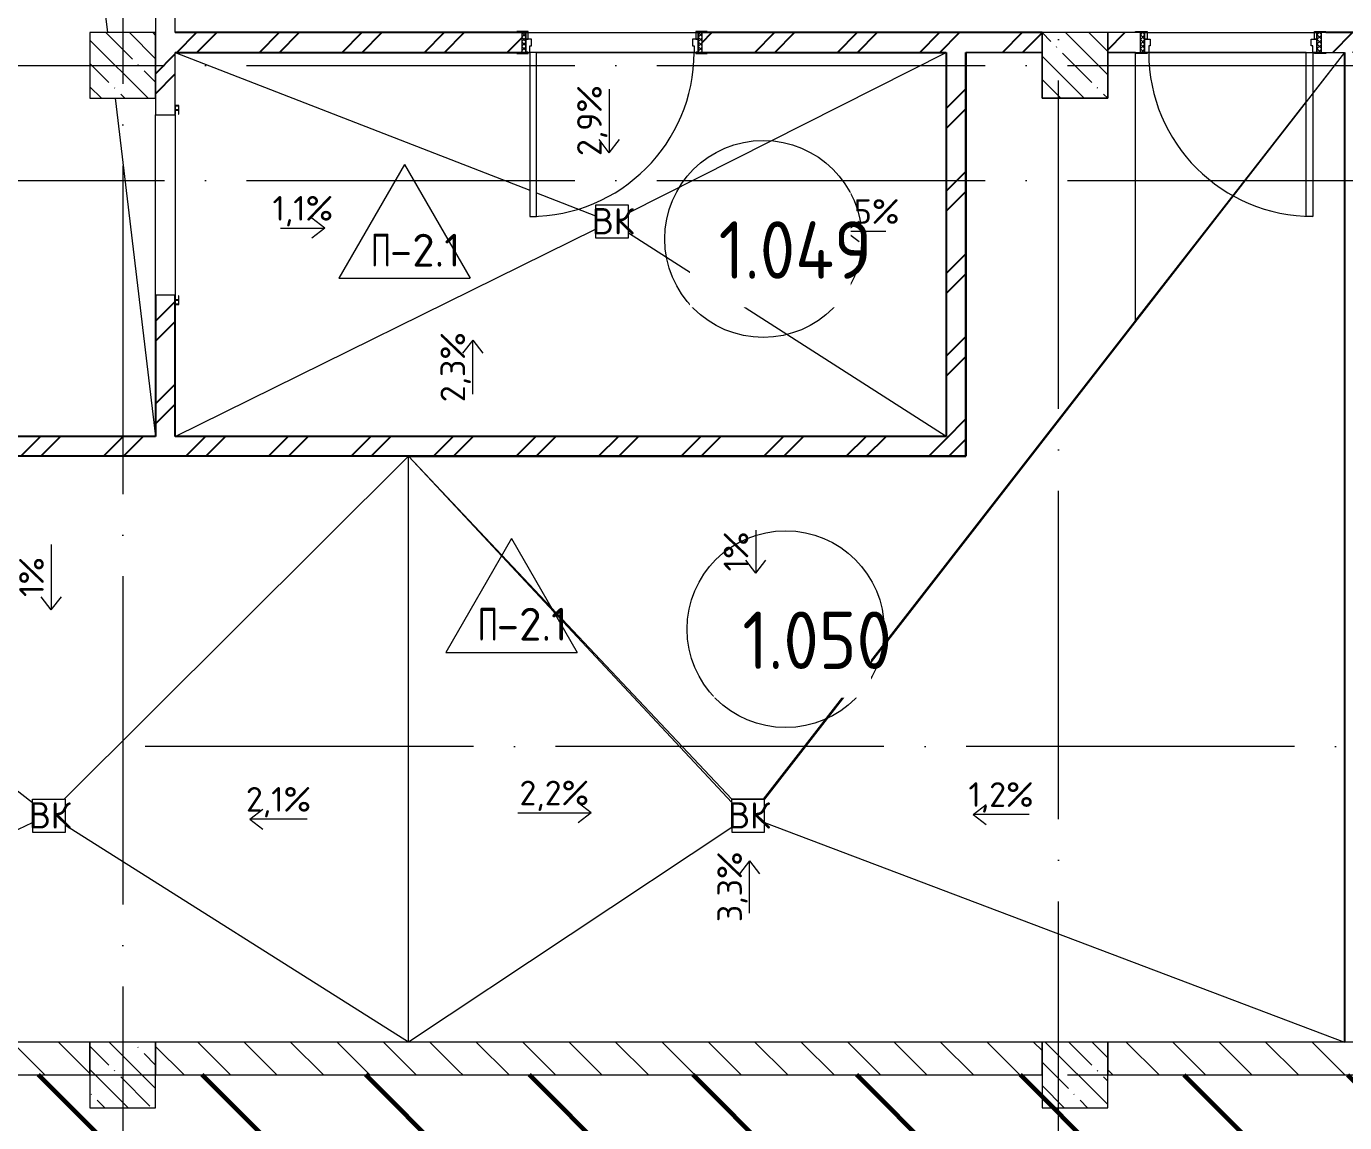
# Model space of a CAD drawing. Header units: millimetres. Extents: x -68946 to 288321, y -402657 to 324925.
# Drawn here: x 110900 to 118931, y 45234 to 51913 of the extents above; entities that cross this region are included whole.
import ezdxf

# ---------------------------------------------------------------- set-up
doc = ezdxf.new("R2010")
doc.units = ezdxf.units.MM
doc.linetypes.add('ADSK_Линия сетки', pattern=[2500, 2000, -250, 0, -250])
for name, color, linetype, lineweight in [('3.4) ПТ-2.16    4 вып', 114, 'Continuous', 60), ('A-AREA-____-IDEN', 250, 'Continuous', 9), ('A-DETL-____-OTLN', 250, 'Continuous', 5), ('A-DOOR-____-MCUT', 250, 'Continuous', 5), ('A-DOOR-____-OTLN', 250, 'Continuous', 5), ('A-DOOR-FRAM-MCUT', 31, 'Continuous', 5), ('A-DOOR-FRAM-OTLN', 31, 'Continuous', 5), ('A-FLOR-____-IDEN', 11, 'Continuous', 9), ('A-FLOR-____-OTLN', 192, 'Continuous', 9), ('A-GENM-____-MCUT', 250, 'Continuous', 25), ('A-GENM-____-OTLN', 250, 'Continuous', 9), ('A-WALL-____-MCUT', 250, 'Continuous', 13), ('A-WALL-____-PATT', 250, 'Continuous', 13), ('G-____-____-DIMS', 250, 'Continuous', 9), ('G-____-____-TEXT', 250, 'Continuous', 9), ('I-WALL-____-OTLN', 250, 'Continuous', 9), ('S-COLS-____-MCUT', 250, 'Continuous', 25), ('S-COLS-____-OTLN', 250, 'Continuous', 9), ('S-GRID-____-OTLN', 250, 'Continuous', 9)]:
    doc.layers.add(name, color=color, linetype=linetype, lineweight=lineweight)
doc.styles.add('ISOCPEUR_1', font='isocpeur.ttf', dxfattribs={"width": 0.9, "height": 250})
doc.styles.add('ISOCPEUR_2', font='isocpeur.ttf', dxfattribs={"height": 160})
doc.styles.add('ISOCPEUR_3', font='isocpeur.ttf', dxfattribs={"height": 250})
doc.styles.add('ISOCPEUR_4', font='isocpeur.ttf', dxfattribs={"height": 300})
pattern_1 = [(45, (12287.9, -7e-12), (-251.4472, 251.4472), []), (45, (12287.9, 381), (-251.4472, 251.4472), [])]
pattern_2 = [(135, (12287.91, -0.0006), (-141.42136, -141.42136), [])]
pattern_3 = [(45, (12287.9, -0.0006), (-251.4472, 251.4472), []), (45, (12287.9, 381), (-251.4472, 251.4472), [])]
pattern_4 = [(135, (12287.91, -0.0006), (-142.5612, -142.5612), []), (135, (12430.48, -0.0006), (-142.5612, -142.5612), [252.016, -50.403, 3.353, -47.05])]

# ---------------------------------------------------------------- blocks, each defined once
blk = doc.blocks.new('Дверь_СКБ_1Ст_Внутренняя - Д-21л_1100x2100h_Пищеблок_Производственная часть-41855164-АР1_Маркировочный план 1 этажа С2и3')
at = {"layer": 'A-DOOR-____-OTLN'}
h = blk.add_hatch(dxfattribs=at)
h.set_pattern_fill('FP_12', color=256, style=0, pattern_type=2)
h.set_pattern_definition([(135, (1751.41, 124.685), (-14.14214, -14.14214), []), (225, (1751.41, 124.685), (14.14214, -14.14214), [])])
h.paths.add_polyline_path([(562.5, -60), (562.5, 60), (537.5, 60), (537.5, -60)])
at = {"layer": 'A-DOOR-FRAM-OTLN'}
h = blk.add_hatch(dxfattribs=at)
h.set_pattern_fill('FP_13', color=256, style=0, pattern_type=2)
h.set_pattern_definition([(45, (-371.384, 124.685), (-14.1421, 14.1421), []), (135, (-371.384, 124.685), (-14.1421, -14.1421), [])])
h.paths.add_polyline_path([(-512.5, -60), (-512.5, 60), (-537.5, 60), (-537.5, -60)])
at = {"layer": 'A-DOOR-____-MCUT'}
for p, q in [((512.5, 1060), (472.5, 1060)), ((472.5, 1060), (472.5, 60)), ((512.5, 60), (512.5, 1060)), ((472.5, 60), (512.5, 60))]:
    blk.add_line(p, q, dxfattribs=at)
at = {"layer": 'A-DOOR-____-OTLN'}
blk.add_arc((512.5, 60), 1000, 90, 180, dxfattribs=at)
at = {"layer": 'A-DOOR-FRAM-MCUT'}
for p, q in [((-497.5, 68), (-567.5, 68)), ((-567.5, 68), (-567.5, 60)), ((-567.5, 60), (-497.5, 60)), ((-512.5, 60), (-537.5, 60)), ((-537.5, 60), (-537.5, -60)), ((-487.5, 60), (-512.5, 60)), ((-512.5, 60), (-512.5, -20)), ((-512.5, -60), (-512.5, 60)), ((-497.5, 60), (-512.5, 60)), ((-512.5, 60), (-512.5, 59)), ((-512.5, 59), (-497.5, 59)), ((-497.5, 60), (-497.5, 68)), ((-497.5, 59), (-497.5, 60)), ((-487.5, 20), (-487.5, 60)), ((-477.5, 20), (-487.5, 20)), ((-477.5, -20), (-477.5, 20)), ((512.5, 20), (502.5, 20)), ((502.5, 20), (502.5, -20)), ((512.5, 60), (512.5, 20)), ((537.5, 60), (512.5, 60)), ((592.5, 68), (522.5, 68)), ((522.5, 68), (522.5, 60)), ((537.5, 60), (522.5, 60)), ((522.5, 60), (522.5, 59)), ((522.5, 60), (592.5, 60)), ((522.5, 59), (537.5, 59)), ((537.5, -20), (537.5, 60)), ((562.5, 60), (537.5, 60)), ((537.5, 60), (537.5, -60)), ((537.5, 59), (537.5, 60)), ((562.5, -60), (562.5, 60)), ((592.5, 60), (592.5, 68)), ((-497.5, -60), (-567.5, -60)), ((-567.5, -60), (-567.5, -68)), ((-567.5, -68), (-497.5, -68)), ((-537.5, -60), (-512.5, -60)), ((-512.5, -20), (-477.5, -20)), ((-497.5, -20), (-512.5, -20)), ((-512.5, -20), (-512.5, -60)), ((-512.5, -60), (-497.5, -60)), ((-497.5, -60), (-497.5, -20)), ((-497.5, -68), (-497.5, -60)), ((502.5, -20), (537.5, -20)), ((537.5, -20), (522.5, -20)), ((522.5, -20), (522.5, -60)), ((522.5, -60), (537.5, -60)), ((592.5, -60), (522.5, -60)), ((522.5, -60), (522.5, -68)), ((522.5, -68), (592.5, -68)), ((537.5, -60), (537.5, -20)), ((537.5, -60), (562.5, -60)), ((592.5, -68), (592.5, -60))]:
    blk.add_line(p, q, dxfattribs=at)
blk = doc.blocks.new('Дверь_СКБ_1Ст_Внутренняя - Д-21п_1100x2100h_Пищеблок_Производственная часть-41874372-АР1_Маркировочный план 1 этажа С2и3')
at = {"layer": 'A-DOOR-____-OTLN'}
h = blk.add_hatch(dxfattribs=at)
h.set_pattern_fill('FP_34', color=256, style=0, pattern_type=2)
h.set_pattern_definition([(225, (1751.41, -124.685), (-14.14214, 14.14214), []), (135, (1751.41, -124.685), (14.14214, 14.14214), [])])
h.paths.add_polyline_path([(537.5, -60), (562.5, -60), (562.5, 60), (537.5, 60), (537.5, -29.4)])
at = {"layer": 'A-DOOR-FRAM-OTLN'}
h = blk.add_hatch(dxfattribs=at)
h.set_pattern_fill('FP_35', color=256, style=0, pattern_type=2)
h.set_pattern_definition([(315, (-371.384, -124.685), (-14.1421, -14.1421), []), (225, (-371.384, -124.685), (-14.1421, 14.1421), [])])
h.paths.add_polyline_path([(-537.5, -60), (-512.5, -60), (-512.5, 60), (-537.5, 60)])
at = {"layer": 'A-DOOR-____-MCUT'}
for p, q in [((472.5, -60), (512.5, -60)), ((472.5, -1060), (472.5, -60)), ((512.5, -60), (512.5, -1060)), ((512.5, -1060), (472.5, -1060))]:
    blk.add_line(p, q, dxfattribs=at)
at = {"layer": 'A-DOOR-____-OTLN'}
blk.add_arc((512.5, -60), 1000, 180, 270, dxfattribs=at)
at = {"layer": 'A-DOOR-FRAM-MCUT'}
for p, q in [((-567.5, 68), (-497.5, 68)), ((-567.5, 60), (-567.5, 68)), ((-497.5, 60), (-567.5, 60)), ((-537.5, 60), (-512.5, 60)), ((-537.5, -60), (-537.5, 60)), ((-512.5, 60), (-512.5, -60)), ((-512.5, 60), (-497.5, 60)), ((-512.5, 20), (-512.5, 60)), ((-512.5, 20), (-477.5, 20)), ((-512.5, -60), (-512.5, 20)), ((-497.5, 20), (-512.5, 20)), ((-497.5, 68), (-497.5, 60)), ((-497.5, 60), (-497.5, 20)), ((-477.5, 20), (-477.5, -20)), ((502.5, 20), (537.5, 20)), ((502.5, -20), (502.5, 20)), ((522.5, 60), (522.5, 68)), ((522.5, 68), (592.5, 68)), ((522.5, 20), (522.5, 60)), ((522.5, 60), (537.5, 60)), ((592.5, 60), (522.5, 60)), ((537.5, 20), (522.5, 20)), ((537.5, -60), (537.5, 60)), ((537.5, 60), (562.5, 60)), ((537.5, 60), (537.5, 20)), ((537.5, 20), (537.5, -60)), ((562.5, 60), (562.5, -60)), ((592.5, 68), (592.5, 60)), ((-567.5, -60), (-497.5, -60)), ((-497.5, -68), (-567.5, -68)), ((-512.5, -60), (-537.5, -60)), ((-512.5, -59), (-497.5, -59)), ((-512.5, -60), (-512.5, -59)), ((-487.5, -60), (-512.5, -60)), ((-497.5, -60), (-512.5, -60)), ((-497.5, -59), (-497.5, -60)), ((-497.5, -60), (-497.5, -68)), ((-487.5, -20), (-487.5, -60)), ((-477.5, -20), (-487.5, -20)), ((512.5, -20), (502.5, -20)), ((512.5, -60), (512.5, -20)), ((537.5, -60), (512.5, -60)), ((522.5, -60), (522.5, -59)), ((522.5, -59), (537.5, -59)), ((537.5, -60), (522.5, -60)), ((522.5, -68), (522.5, -60)), ((522.5, -60), (592.5, -60)), ((592.5, -68), (522.5, -68)), ((537.5, -59), (537.5, -60)), ((562.5, -60), (537.5, -60)), ((592.5, -60), (592.5, -68))]:
    blk.add_line(p, q, dxfattribs=at)
blk = doc.blocks.new('ALT_Roller_Shutter_9mm - AER44m_S _Security_-V143-АР1_Маркировочный план 1 этажа С2и3')
at = {"layer": 'A-GENM-____-MCUT', "lineweight": 5}
for p, q in [((-427.5, 82), (-480.5, 82)), ((-480.5, 82), (-480.5, 60)), ((-427.5, 80), (-427.5, 82)), ((730.5, 82), (677.5, 82)), ((677.5, 82), (677.5, 80)), ((730.5, 60), (730.5, 82)), ((-480.5, 60), (-427.5, 60)), ((-478.5, 62), (-478.5, 80)), ((-478.5, 80), (-454.5, 80)), ((-454.5, 62), (-478.5, 62)), ((-454.5, 80), (-454.5, 62)), ((-452.5, 62), (-452.5, 80)), ((-452.5, 80), (-427.5, 80)), ((-427.5, 62), (-452.5, 62)), ((-427.5, 60), (-427.5, 62)), ((677.5, 80), (702.5, 80)), ((702.5, 62), (677.5, 62)), ((677.5, 62), (677.5, 60)), ((677.5, 60), (730.5, 60)), ((702.5, 80), (702.5, 62)), ((704.5, 62), (704.5, 80)), ((704.5, 80), (728.5, 80)), ((728.5, 62), (704.5, 62)), ((728.5, 80), (728.5, 62))]:
    blk.add_line(p, q, dxfattribs=at)
blk = doc.blocks.new('AAR_СКБ_Марка_Помещения_мал - Номер-28977439-АР1_Маркировочный план 1 этажа С2и3')
at = {"layer": 'A-AREA-____-IDEN'}
blk.add_circle((-0.028, 0), 3, dxfattribs=at)
blk = doc.blocks.new('AAR_СКБ_Марка_Перекрытия - Марка пола-17325028-АР1_Маркировочный план 1 этажа С2и3')
at = {"layer": 'A-FLOR-____-IDEN'}
for p, q in [((0, 6.932), (-4.002, 0)), ((0, 6.932), (4.002, 0)), ((-4.002, 0), (4.002, 0))]:
    blk.add_line(p, q, dxfattribs=at)

msp = doc.modelspace()

# ---------------------------------------------------------------- hatches: boundary and pattern name
h = msp.add_hatch()
h.set_pattern_fill('FP_4', color=256, style=0, pattern_type=2)
h.set_pattern_definition(pattern_3)
h.paths.add_polyline_path([(111687.8919, 49414.9994), (111807.8919, 49414.9994), (111807.8919, 50275), (111687.8919, 50275), (111687.8919, 49418.0655)])
h.paths.add_polyline_path([(111807.8919, 51375), (111807.8919, 53425), (111687.8919, 53425), (111687.8919, 51375)])
h = msp.add_hatch()
h.set_pattern_fill('FP_4', color=256, style=0, pattern_type=2)
h.set_pattern_definition(pattern_1)
h.paths.add_polyline_path([(127814.7612, 51755.0006), (128032.8925, 51755.0006), (128032.8925, 51875.0006), (127814.7612, 51875.0006), (127814.7612, 51814.9838)])
h.paths.add_polyline_path([(126714.7612, 51755.0006), (126714.7612, 51875.0006), (126537.8919, 51875.0006), (126537.8919, 51755.0006), (126684.7612, 51755.0006)])
h.paths.add_polyline_path([(126106.0385, 51755.0006), (126137.8919, 51755.0006), (126137.8919, 51875.0006), (126087.8919, 51875.0006), (126087.8919, 51755.0006)])
h.paths.add_polyline_path([(125687.8919, 51755.0006), (125687.8919, 51875.0006), (124032.8919, 51875.0006), (124032.8919, 51755.0006), (125420.578, 51755.0006)])
h.paths.add_polyline_path([(122632.8919, 51755.0006), (122632.8919, 51875.0006), (121387.8919, 51875.0006), (121387.8919, 51755.0006), (122602.8919, 51755.0006)])
h.paths.add_polyline_path([(120987.8919, 51755.0006), (120987.8919, 51875.0006), (118787.4669, 51875.0006), (118787.4669, 51755.0006), (119936.8942, 51755.0006)])
h.paths.add_polyline_path([(116852.322, 51755.0006), (117087.8919, 51755.0006), (117087.8919, 51875.0006), (115017.9138, 51875.0006), (115017.9138, 51755.0006), (116624.4823, 51755.0006)])
h.paths.add_polyline_path([(117487.8919, 51755.0006), (117687.4669, 51755.0006), (117687.4669, 51875.0006), (117487.8919, 51875.0006), (117487.8919, 51814.9838)])
h.paths.add_polyline_path([(111711.3684, 51755.0006), (111807.8919, 51755.0006), (111807.8919, 51875.0006), (111687.8919, 51875.0006), (111687.8919, 51755.0006)])
h.paths.add_polyline_path([(113917.9138, 51755.0006), (113917.9138, 51875.0006), (111813.8919, 51875.0006), (111813.8919, 51755.0006), (113887.9138, 51755.0006)])
h = msp.add_hatch()
h.set_pattern_fill('FP_4', color=256, style=0, pattern_type=2)
h.set_pattern_definition(pattern_3)
h.paths.add_polyline_path([(113887.9138, 51755), (113917.9138, 51755), (113917.9138, 51875), (111687.8919, 51874.9994), (111687.8919, 51755), (113879.9268, 51755)])
h.paths.add_polyline_path([(115017.9138, 51755), (117087.8919, 51755), (117087.8919, 51875), (115017.9138, 51875)])
h.paths.add_polyline_path([(121964.6333, 51755), (122632.8919, 51755), (122632.8919, 51875), (121387.8919, 51875), (121387.8919, 51755)])
h.paths.add_polyline_path([(124062.8919, 51755), (125687.8919, 51755), (125687.8919, 51875), (124032.8919, 51875), (124032.8919, 51755)])
h.paths.add_polyline_path([(126684.7612, 51755), (126714.7612, 51755), (126714.7612, 51875), (126537.8919, 51874.9994), (126537.8919, 51755), (126629.9138, 51755)])
h.paths.add_polyline_path([(126137.8919, 51755), (126137.8919, 51874.9994), (126087.8919, 51874.9994), (126087.8919, 51755), (126115.6063, 51755)])
h.paths.add_polyline_path([(129887.8919, 51755), (129887.8919, 51875), (127814.7612, 51875), (127814.7612, 51755)])
h.paths.add_polyline_path([(117687.4669, 51755), (117687.4669, 51875), (117487.8919, 51874.9994), (117487.8919, 51755), (117657.4669, 51755)])
h.paths.add_polyline_path([(118931.2078, 51755), (120987.8919, 51755), (120987.8919, 51875), (118787.4669, 51875), (118787.4669, 51755), (118817.4669, 51755)])
h = msp.add_hatch()
h.set_pattern_fill('FP_4', color=256, style=0, pattern_type=2)
h.set_pattern_definition(pattern_1)
h.paths.add_polyline_path([(111807.8919, 49415), (111807.8919, 50275.0006), (111687.8919, 50275.0006), (111687.8919, 49415), (111711.3684, 49415)])
h.paths.add_polyline_path([(111711.3684, 51375.0006), (111807.8919, 51375.0006), (111807.8919, 51755.0006), (111687.8919, 51755.0006), (111687.8919, 51375.0006)])
h = msp.add_hatch()
h.set_pattern_fill('FP_4', color=256, style=0, pattern_type=2)
h.set_pattern_definition(pattern_1)
h.paths.add_polyline_path([(116624.4823, 49295), (116624.4823, 51755.0006), (116504.4823, 51755.0006), (116504.4823, 49295)])
h = msp.add_hatch()
h.set_pattern_fill('FP_4', color=256, style=0, pattern_type=2)
h.set_pattern_definition(pattern_3)
h.paths.add_polyline_path([(116624.4823, 49294.9994), (116624.4823, 51755), (116504.4823, 51755), (116504.4823, 49294.9994), (116570.9645, 49294.9994)])
h = msp.add_hatch()
h.set_pattern_fill('FP_4', color=256, style=0, pattern_type=2)
h.set_pattern_definition(pattern_1)
h.paths.add_polyline_path([(116504.4823, 49295), (116504.4823, 49415), (108087.9138, 49415), (108087.9138, 49295), (115824.1313, 49295)])
h.paths.add_polyline_path([(107941.3357, 49295), (108081.9138, 49295), (108081.9138, 49415), (105847.9138, 49415), (105847.9138, 49295), (107598.6055, 49295)])
h.paths.add_polyline_path([(105487.8919, 49295), (105841.9138, 49295), (105841.9138, 49415), (105487.8919, 49415)])
at = {"layer": '3.4) ПТ-2.16    4 вып'}
h = msp.add_hatch(dxfattribs=at)
h.set_pattern_fill('ANSI31', color=256, scale=222, angle=90)
h.paths.add_polyline_path([(112797.9005, 42467), (113097.9005, 42467), (113097.9005, 43325.1926), (111353.9551, 43325.1926), (111353.9551, 40475), (111737.8919, 40475), (111737.8919, 39995.9552), (112797.9005, 39995.9552)])
h.paths.add_polyline_path([(124152.9138, 45524.9994), (109022.9142, 45524.9994), (109022.9142, 43325.1926), (115222.9005, 43325.1926), (115222.9005, 40475.023), (120202.9138, 40475.023), (120202.9138, 43325.1926), (124152.9138, 43325.1926)])
at = {"layer": 'A-WALL-____-PATT', "lineweight": 15, "true_color": 0x000000}
h = msp.add_hatch(dxfattribs=at)
h.set_pattern_fill('FP_4', color=18, style=0, pattern_type=2)
h.set_pattern_definition(pattern_3)
h.paths.add_polyline_path([(111807.8919, 51875), (111807.8919, 52129.9994), (111687.8919, 52129.9994), (111687.8919, 51875)])
h.paths.add_polyline_path([(111807.8919, 53229.9994), (111807.8919, 56675), (111687.8919, 56675), (111687.8919, 53229.9994)])
h.paths.add_polyline_path([(111687.8919, 57775), (111807.8919, 57775), (111807.8919, 58275), (111687.8919, 58275)])
h = msp.add_hatch(dxfattribs=at)
h.set_pattern_fill('FP_2', color=18, style=0, pattern_type=2)
h.set_pattern_definition(pattern_2)
h.paths.add_polyline_path([(110151.4961, 45525), (111287.8919, 45525), (111287.8919, 45725), (105887.8919, 45725), (105887.8919, 45525), (110026.3399, 45525)])
h.paths.add_polyline_path([(113537.9138, 45525), (113537.9138, 45725), (111687.8919, 45725), (111687.8919, 45525), (113227.8919, 45525)])
h = msp.add_hatch(dxfattribs=at)
h.set_pattern_fill('FP_2', color=18, style=0, pattern_type=2)
h.set_pattern_definition(pattern_2)
h.paths.add_polyline_path([(126537.8919, 45525), (127412.9138, 45525), (127412.9138, 45725), (126537.8919, 45725)])
h.paths.add_polyline_path([(122148.718, 45525), (125687.8919, 45525), (125687.8919, 45725), (121387.8919, 45725), (121387.8919, 45525), (121506.4015, 45525)])
h.paths.add_polyline_path([(126137.8919, 45525), (126137.8919, 45724.9994), (126087.8921, 45724.9994), (126087.8919, 45525)])
h.paths.add_polyline_path([(117827.9987, 45525), (120987.8919, 45525), (120987.8919, 45725), (117487.8919, 45725), (117487.8919, 45525), (117790.6078, 45525)])
h.paths.add_polyline_path([(114099.831, 45525), (117087.8919, 45525), (117087.8919, 45725), (113537.9138, 45725), (113537.9138, 45525), (114037.745, 45525)])
at = {"layer": 'S-COLS-____-OTLN', "lineweight": 5, "true_color": 0x000000}
h = msp.add_hatch(dxfattribs=at)
h.set_pattern_fill('FP_1', color=18, style=0, pattern_type=2)
h.set_pattern_definition(pattern_4)
h.paths.add_polyline_path([(111687.8919, 51474.9994), (111687.8919, 51874.9994), (111287.892, 51874.9994), (111287.8919, 51474.9994), (111442.2948, 51474.9994)])
h = msp.add_hatch(dxfattribs=at)
h.set_pattern_fill('FP_1', color=18, style=0, pattern_type=2)
h.set_pattern_definition(pattern_4)
h.paths.add_polyline_path([(117356.803, 51474.9994), (117487.8919, 51474.9994), (117487.8919, 51874.9994), (117087.8919, 51874.9994), (117087.8919, 51474.9994), (117304.6277, 51474.9994)])
h = msp.add_hatch(dxfattribs=at)
h.set_pattern_fill('FP_1', color=18, style=0, pattern_type=2)
h.set_pattern_definition(pattern_4)
h.paths.add_polyline_path([(111677.5845, 45324.9994), (111687.8919, 45324.9994), (111687.8919, 45724.9994), (111287.8919, 45724.9994), (111287.8919, 45324.9994)])
h = msp.add_hatch(dxfattribs=at)
h.set_pattern_fill('FP_1', color=18, style=0, pattern_type=2)
h.set_pattern_definition(pattern_4)
h.paths.add_polyline_path([(117487.8919, 45324.9994), (117486.8207, 45724.9994), (117087.8919, 45724.9994), (117087.8919, 45324.9994)])

# ---------------------------------------------------------------- linework, layer by layer
for p, q in [((113887.9138, 51875), (111807.8919, 51875)), ((117087.8919, 51875), (115047.9138, 51875)), ((120987.8919, 51875), (118817.4669, 51875)), ((111807.8919, 51755), (113887.9138, 51755)), ((115047.9138, 51755), (116504.4823, 51755)), ((116504.4823, 51755), (116504.4823, 49414.9994)), ((116624.4823, 51755), (116624.4823, 49294.9994)), ((116624.4823, 49294.9994), (116624.4823, 51755)), ((118931.2078, 51755), (118931.2078, 45725)), ((111687.8919, 50275), (111687.8919, 49414.9994)), ((111807.8919, 49414.9994), (111807.8919, 50275)), ((111687.8919, 49414.9994), (105987.9138, 49414.9994)), ((116504.4823, 49414.9994), (111807.8919, 49414.9994)), ((113227.8919, 49294.9994), (108227.9138, 49294.9994)), ((116624.4823, 49294.9994), (113227.8919, 49294.9994)), ((113227.8919, 49294.9994), (116624.4823, 49294.9994))]:
    msp.add_line(p, q)
at = {"layer": 'A-DETL-____-OTLN', "color": 18, "true_color": 0x000000}
for p, q in [((118931.2078, 51755), (115397.9219, 47204.6896)), ((117087.8919, 51755), (116624.4823, 51755)), ((116624.4823, 51755), (117087.8919, 51755)), ((117087.8919, 51474.9994), (117087.8919, 51755)), ((117087.8919, 51755), (117087.8919, 51474.9994)), ((117657.4669, 51755), (117487.8919, 51755)), ((117487.8919, 51755), (117487.8919, 51474.9994)), ((117487.8919, 51474.9994), (117487.8919, 51755)), ((117487.8919, 51755), (117687.4669, 51755)), ((117657.4669, 50118.2084), (117657.4669, 51755)), ((117487.8919, 51474.9994), (117087.8919, 51474.9994)), ((117087.8919, 51474.9994), (117487.8919, 51474.9994)), ((115390.185, 47204.6896), (117657.4669, 50118.2084)), ((111130.2445, 47204.6896), (113227.8919, 49294.9994)), ((113227.8919, 49294.9994), (115197.9219, 47184.0193)), ((115197.9219, 47204.6896), (113227.8919, 49294.9994)), ((109986.7142, 47924.9994), (110937.9814, 47184.0193)), ((110937.9814, 47184.0193), (110937.9814, 47204.6896)), ((110937.9814, 47204.6896), (111130.2445, 47204.6896)), ((115197.9219, 47184.0193), (115197.9219, 47204.6896)), ((115197.9219, 47204.6896), (115390.185, 47204.6896)), ((115397.9219, 47204.6896), (115197.9219, 47204.6896))]:
    msp.add_line(p, q, dxfattribs=at)
at = {"layer": 'A-FLOR-____-OTLN', "color": 18, "true_color": 0x000000}
for p, q in [((111013.7971, 55069.1192), (111394.606, 51875)), ((111807.8919, 51755), (113967.9138, 50914.4973)), ((114567.639, 50776.9004), (116504.4823, 51755)), ((118931.2078, 51755), (118737.4669, 51506.6774)), ((111442.2948, 51474.9994), (111687.8919, 49414.9994)), ((118697.4669, 51455.4084), (117657.4669, 50122.4143)), ((114007.9138, 50898.9326), (114367.639, 50758.9572)), ((111807.8919, 49414.9994), (114367.639, 50677.0133)), ((116504.4823, 49414.9994), (114567.639, 50654.2788)), ((113227.8919, 45725), (113227.8919, 49294.9994)), ((108227.9138, 45781.7548), (110937.9814, 47063.5003)), ((115397.9219, 47063.0155), (118931.2078, 45725)), ((113227.8919, 45725), (111137.9814, 47043.5847)), ((115197.9219, 47032.7694), (113227.8919, 45725))]:
    msp.add_line(p, q, dxfattribs=at)
at = {"layer": 'A-FLOR-____-OTLN', "color": 18, "lineweight": 5, "true_color": 0x000000}
for p, q in [((114007.9138, 51755), (114967.9138, 51755)), ((117737.4669, 51755), (118697.4669, 51755)), ((114567.639, 50824.7619), (114367.639, 50824.7619)), ((114367.639, 50824.7619), (114367.639, 50624.7619)), ((114567.639, 50624.7619), (114567.639, 50824.7619)), ((114367.639, 50624.7619), (114567.639, 50624.7619)), ((110937.9814, 47184.0193), (110937.9814, 47004.6896)), ((111137.9814, 47204.6896), (111130.2445, 47204.6896)), ((111137.9814, 47004.6896), (111137.9814, 47204.6896)), ((115197.9219, 47184.0193), (115197.9219, 47004.6896)), ((115397.9219, 47204.6896), (115390.185, 47204.6896)), ((115397.9219, 47004.6896), (115397.9219, 47204.6896)), ((110937.9814, 47004.6896), (111137.9814, 47004.6896)), ((115197.9219, 47004.6896), (115397.9219, 47004.6896))]:
    msp.add_line(p, q, dxfattribs=at)
at = {"layer": 'A-WALL-____-MCUT', "color": 18, "lineweight": 15, "true_color": 0x000000}
for p, q in [((111687.8919, 52099.9994), (111687.8919, 51375)), ((111807.8919, 51875), (111807.8919, 52099.9994)), ((117087.8919, 51755), (117087.8919, 51875)), ((117657.4669, 51875), (117487.8919, 51875)), ((117487.8919, 51875), (117487.8919, 51755)), ((111807.8919, 51375), (111807.8919, 51755)), ((118817.4669, 51755), (118931.2078, 51755)), ((111687.8919, 51375), (111807.8919, 51375)), ((111807.8919, 50275), (111687.8919, 50275)), ((111287.8919, 45725), (108227.9138, 45725)), ((111287.8919, 45525), (111287.8919, 45725)), ((111687.8919, 45725), (111687.8919, 45525)), ((117087.8919, 45725), (111687.8919, 45725)), ((117087.8919, 45525), (117087.8919, 45725)), ((120987.8919, 45725), (117487.8919, 45725)), ((117487.8919, 45725), (117487.8919, 45525)), ((105887.8919, 45525), (111287.8919, 45525)), ((111687.8919, 45525), (117087.8919, 45525)), ((117487.8919, 45525), (120987.8919, 45525))]:
    msp.add_line(p, q, dxfattribs=at)
at = {"layer": 'G-____-____-DIMS', "color": 18, "true_color": 0x000000}
for p, q in [((114451.5056, 51530.4597), (114451.5056, 51143.3617)), ((114451.5056, 51143.3617), (114390.1195, 51223.3617)), ((114451.5056, 51143.3617), (114512.8918, 51223.3617)), ((112448.2732, 50683.6827), (112719.2419, 50683.6827)), ((112719.2419, 50683.6827), (112639.2419, 50745.0689)), ((112719.2419, 50683.6827), (112639.2419, 50622.2966)), ((115893.4459, 50664.3278), (115973.4459, 50725.714)), ((115893.4459, 50664.3278), (115973.4459, 50602.9417)), ((116135.3821, 50664.3278), (115893.4459, 50664.3278)), ((113619.2448, 50001.4224), (113557.8587, 49921.4224)), ((113619.2448, 50001.4224), (113680.631, 49921.4224)), ((113619.2448, 49672.3891), (113619.2448, 50001.4224)), ((115344.4006, 48844.247), (115344.4006, 48581.472)), ((111052.4304, 48756.6579), (111052.4304, 48357.6293)), ((115344.4006, 48581.472), (115283.0145, 48661.472)), ((115344.4006, 48581.472), (115405.7868, 48661.472)), ((111052.4304, 48357.6293), (110991.0443, 48437.6293)), ((111052.4304, 48357.6293), (111113.8166, 48437.6293)), ((112261.6199, 47082.754), (112341.6199, 47144.1401)), ((114341.9805, 47121.614), (114261.9805, 47183.0002)), ((116668.1104, 47111.9218), (116748.1104, 47173.308)), ((112261.6199, 47082.754), (112341.6199, 47021.3678)), ((112611.9865, 47082.754), (112261.6199, 47082.754)), ((113894.2898, 47121.614), (114341.9805, 47121.614)), ((114341.9805, 47121.614), (114261.9805, 47060.2278)), ((116668.1104, 47111.9218), (116748.1104, 47050.5357)), ((117008.7446, 47111.9218), (116668.1104, 47111.9218)), ((115305.4916, 46829.1937), (115244.1055, 46749.1937)), ((115305.4916, 46829.1937), (115366.8778, 46749.1937)), ((115305.4916, 46509.5551), (115305.4916, 46829.1937))]:
    msp.add_line(p, q, dxfattribs=at)
at = {"layer": 'I-WALL-____-OTLN', "color": 18, "lineweight": 15, "true_color": 0x000000}
for p, q in [((113957.9138, 51875), (114977.9138, 51875)), ((117727.4669, 51875), (118747.4669, 51875)), ((114967.9138, 51755), (114007.9138, 51755)), ((118697.4669, 51755), (117737.4669, 51755)), ((111687.8919, 50275), (111687.8919, 51375)), ((111807.8919, 51375), (111807.8919, 50275))]:
    msp.add_line(p, q, dxfattribs=at)
at = {"layer": 'S-COLS-____-MCUT', "color": 18, "lineweight": 5, "true_color": 0x000000}
for p, q in [((111687.8919, 51874.9994), (111287.8919, 51874.9994)), ((111287.8919, 51874.9994), (111287.8919, 51474.9994)), ((111687.8919, 51474.9994), (111687.8919, 51874.9994)), ((117487.8919, 51874.9994), (117087.8919, 51874.9994)), ((111287.8919, 51474.9994), (111687.8919, 51474.9994)), ((111687.8919, 45724.9994), (111287.8919, 45724.9994)), ((117487.8919, 45724.9994), (117087.8919, 45724.9994)), ((111287.8919, 45525), (111287.8919, 45324.9994)), ((111687.8919, 45324.9994), (111687.8919, 45525)), ((117087.8919, 45525), (117087.8919, 45324.9994)), ((117487.8919, 45324.9994), (117487.8919, 45525)), ((111287.8919, 45324.9994), (111687.8919, 45324.9994)), ((117087.8919, 45324.9994), (117487.8919, 45324.9994))]:
    msp.add_line(p, q, dxfattribs=at)
at = {"layer": 'S-COLS-____-OTLN', "color": 18, "lineweight": 5, "true_color": 0x000000}
for p, q in [((117087.8919, 51874.9994), (117087.8919, 51755)), ((117487.8919, 51755), (117487.8919, 51874.9994)), ((111287.8919, 45724.9994), (111287.8919, 45525)), ((111687.8919, 45525), (111687.8919, 45724.9994)), ((117087.8919, 45724.9994), (117087.8919, 45525)), ((117487.8919, 45525), (117487.8919, 45724.9994))]:
    msp.add_line(p, q, dxfattribs=at)
at = {"layer": 'S-GRID-____-OTLN', "color": 18, "linetype": 'ADSK_Линия сетки', "true_color": 0x000000}
for p, q in [((111487.9138, 61063.6538), (111487.9138, -2919.5356)), ((117187.9138, -2919.5356), (117187.9138, 61063.6538)), ((77240.3519, 51675), (168626.8279, 51675)), ((77240.3519, 50975), (168626.8279, 50975)), ((168626.8279, 47525), (111607.9138, 47525)), ((77240.3519, 45525), (168626.8279, 45525))]:
    msp.add_line(p, q, dxfattribs=at)

# ---------------------------------------------------------------- block references
at = {"layer": 'A-AREA-____-IDEN', "color": 18, "true_color": 0x000000, "xscale": 200, "yscale": 200, "zscale": 99.99999999999993}
for p in [(115395.203, 50618.1338), (115531.3647, 48240.5674)]:
    msp.add_blockref('AAR_СКБ_Марка_Помещения_мал - Номер-28977439-АР1_Маркировочный план 1 этажа С2и3', p, dxfattribs=at)
at = {"layer": 'A-DOOR-____-OTLN', "color": 18, "true_color": 0x000000, "rotation": 180}
msp.add_blockref('Дверь_СКБ_1Ст_Внутренняя - Д-21л_1100x2100h_Пищеблок_Производственная часть-41855164-АР1_Маркировочный план 1 этажа С2и3', (114480.4138, 51815), dxfattribs=at)
at = {"layer": 'A-DOOR-____-OTLN', "color": 18, "true_color": 0x000000}
msp.add_blockref('Дверь_СКБ_1Ст_Внутренняя - Д-21п_1100x2100h_Пищеблок_Производственная часть-41874372-АР1_Маркировочный план 1 этажа С2и3', (118224.9669, 51815), dxfattribs=at)
at = {"layer": 'A-FLOR-____-IDEN', "color": 18, "true_color": 0x000000, "xscale": 99.99999999999993, "yscale": 99.99999999999993, "zscale": 99.99999999999993}
for p in [(113204.0181, 50378.1748), (113855.1857, 48099.2616)]:
    msp.add_blockref('AAR_СКБ_Марка_Перекрытия - Марка пола-17325028-АР1_Маркировочный план 1 этажа С2и3', p, dxfattribs=at)
at = {"layer": 'A-GENM-____-OTLN', "color": 18, "lineweight": 5, "true_color": 0x000000, "rotation": 270}
msp.add_blockref('ALT_Roller_Shutter_9mm - AER44m_S _Security_-V143-АР1_Маркировочный план 1 этажа С2и3', (111747.8919, 50950), dxfattribs=at)

# ---------------------------------------------------------------- texts
at = {"layer": 'A-FLOR-____-IDEN', "color": 18, "true_color": 0x000000, "char_height": 200, "attachment_point": 1, "style": 'ISOCPEUR_2'}
for s, insert, width in [('\\fISOCPEUR|b0|i0|c204|p34|;\\W.7;П', (112998.7832, 50649.5606), 140.295312), ('-2.1', (113114.5384, 50649.5606), 381.60325), ('\\fISOCPEUR|b0|i0|c204|p34|;\\W.7;П', (113649.9508, 48370.6474), 140.295312), ('-2.1', (113765.706, 48370.6474), 381.60325)]:
    msp.add_mtext(s, dxfattribs=dict(at, insert=insert, width=width))
at = {"layer": 'G-____-____-DIMS', "color": 18, "true_color": 0x000000, "char_height": 150, "attachment_point": 1, "rotation": 90, "line_spacing_factor": 1.149209, "style": 'ISOCPEUR_3'}
for s, insert, width in [('2,9%', (114255.5373, 51123.2728), 512.730909), ('2,3%', (113423.2765, 49623.2679), 512.730909), ('1%', (115148.4322, 48592.5948), 288.635232), ('1%', (110856.4621, 48436.8789), 288.635232), ('3,3%', (115109.5233, 46455.7365), 512.730909)]:
    msp.add_mtext(s, dxfattribs=dict(at, insert=insert, width=width))
at = {"layer": 'G-____-____-DIMS', "color": 18, "true_color": 0x000000, "char_height": 150, "attachment_point": 1, "line_spacing_factor": 1.149209, "style": 'ISOCPEUR_3'}
for s, insert, width in [('1,1%', (112399.9991, 50879.6511), 441.020292), ('1,5%', (115815.7158, 50860.2962), 476.8756), ('2,2%', (113904.4973, 47317.5824), 512.730909), ('1,2%', (116639.7293, 47307.8902), 476.8756), ('2,1%', (112238.1051, 47278.7223), 476.8756)]:
    msp.add_mtext(s, dxfattribs=dict(at, insert=insert, width=width))
at = {"layer": 'G-____-____-TEXT', "color": 18, "true_color": 0x000000, "char_height": 160, "width": 304.64125, "attachment_point": 1, "style": 'ISOCPEUR_4'}
for insert in [(114344.695, 50806.2059), (110915.0374, 47186.1335), (115174.9779, 47186.1335)]:
    msp.add_mtext('ВК', dxfattribs=dict(at, insert=insert))

# ---------------------------------------------------------------- next in the draw order: texts
at = {"layer": 'A-AREA-____-IDEN', "color": 18, "true_color": 0x000000, "char_height": 350, "attachment_point": 1, "style": 'ISOCPEUR_1', "bg_fill": 3, "box_fill_scale": 1.5, "bg_fill_color": 256, "bg_fill_transparency": 0}
for s, insert, width in [('1.049', (115117.7026, 50725.6194), 628.523), ('1.050', (115261.8644, 48348.0529), 609.2825)]:
    msp.add_mtext(s, dxfattribs=dict(at, insert=insert, width=width))

doc.saveas('drawing.dxf')
